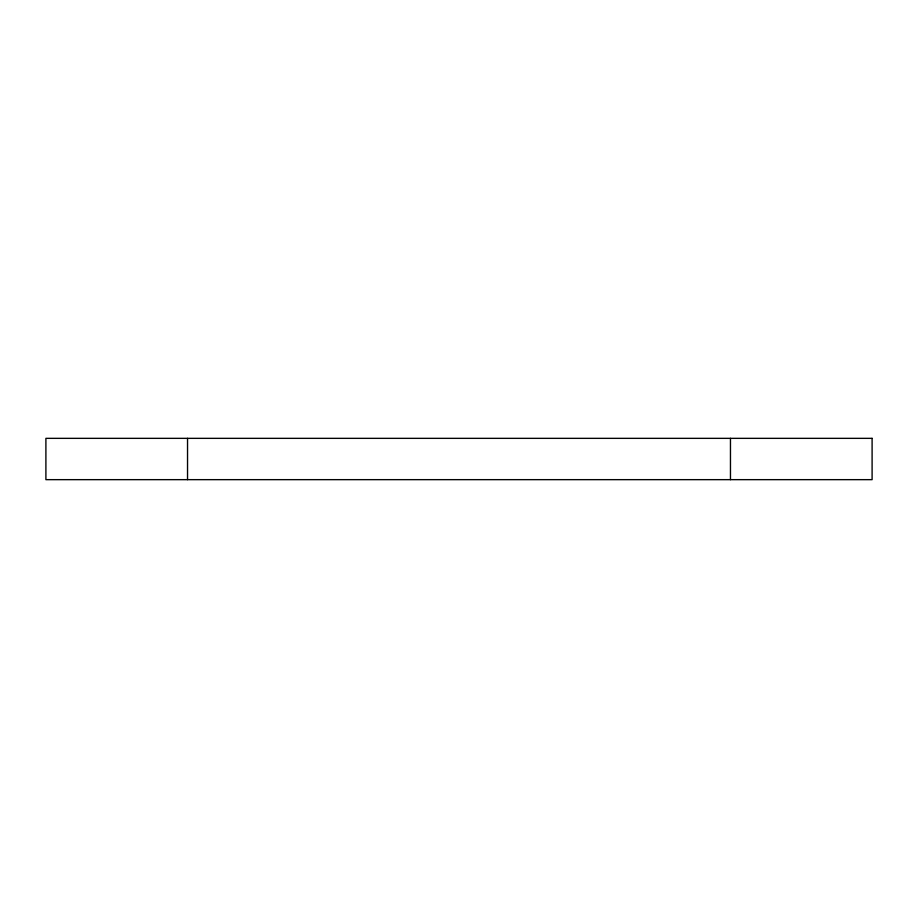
<?xml version="1.0" encoding="UTF-8"?>
<svg xmlns="http://www.w3.org/2000/svg" width="918" height="918" viewBox="0 0 918 918"><rect width="100%" height="100%" fill="white"/><g stroke="black" fill="none" stroke-linecap="round" stroke-linejoin="round"><path stroke-width="1.38" d="M730.464 438.345L730.464 479.655M187.536 438.345L187.536 479.655M872.1 438.345L45.9 438.345L45.9 479.655L872.1 479.655L872.1 438.345"/></g></svg>
